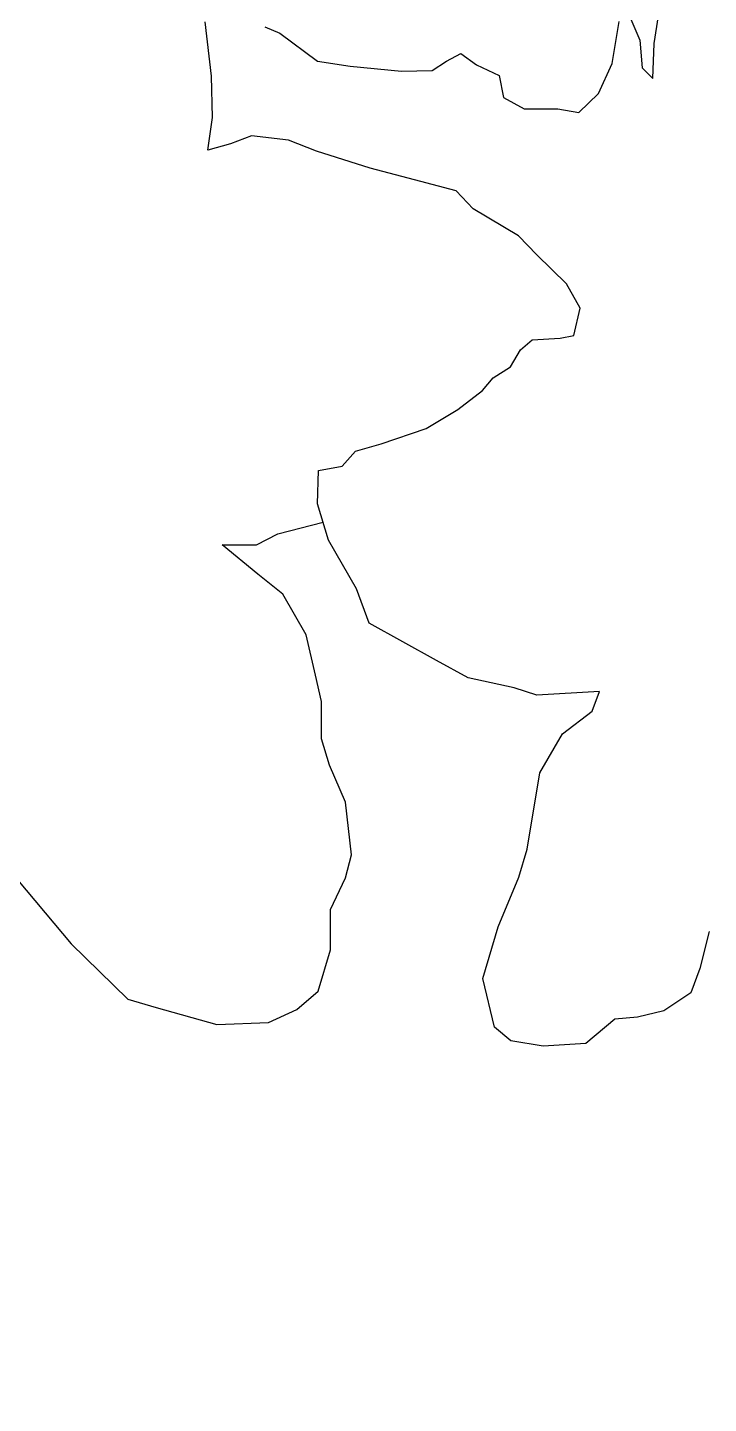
# Model space of a CAD drawing. Header units: millimetres. Extents: x 603733 to 1211550, y 1310999 to 2622648.
# Drawn here: x 605897.298 to 605897.621, y 1311236.055 to 1311236.708 of the extents above; entities that cross this region are included whole.
import ezdxf

# ---------------------------------------------------------------- set-up
doc = ezdxf.new("R2010")
doc.units = ezdxf.units.MM
doc.layers.add('elenarbi-free_blocks', color=7, linetype='Continuous')

# ---------------------------------------------------------------- blocks, each defined once
blk = doc.blocks.new('A$C69433AA9')
at = {"layer": 'elenarbi-free_blocks', "color": 211}
for points in [[(17.899, 8.264), (17.833, 7.994), (17.767, 7.817), (17.569, 7.685), (17.378, 7.639), (17.213, 7.626), (17.002, 7.448), (16.692, 7.428), (16.455, 7.468), (16.336, 7.566), (16.251, 7.922), (16.363, 8.297), (16.514, 8.66), (16.574, 8.864), (16.666, 9.42), (16.831, 9.703), (17.048, 9.868), (17.101, 10.013), (16.646, 9.986), (16.481, 10.039), (16.145, 10.111), (15.914, 10.237), (15.425, 10.509), (15.333, 10.759), (15.128, 11.114), (15.049, 11.378), (15.056, 11.622), (15.227, 11.654), (15.326, 11.763), (15.511, 11.816), (15.84, 11.928), (16.071, 12.066), (16.249, 12.204), (16.328, 12.297), (16.453, 12.376), (16.526, 12.501), (16.612, 12.573), (16.816, 12.586), (16.915, 12.606), (16.915, 12.606), (16.961, 12.804), (16.862, 12.982), (16.645, 13.192), (16.513, 13.331), (16.182, 13.527), (16.057, 13.659), (15.754, 13.738), (15.431, 13.823), (15.042, 13.948), (14.837, 14.027), (14.567, 14.06), (14.415, 14.001), (14.251, 13.955), (14.251, 13.955), (14.283, 14.192), (14.277, 14.495), (14.231, 14.89)], [(14.664, 14.853), (14.775, 14.808), (15.048, 14.602), (15.287, 14.566), (15.66, 14.53), (15.884, 14.535), (15.987, 14.602), (16.091, 14.659), (16.205, 14.576), (16.371, 14.498), (16.403, 14.338), (16.553, 14.255), (16.799, 14.255), (16.95, 14.228), (17.095, 14.368), (17.194, 14.586), (17.246, 14.892)], [(17.287, 15.011), (17.396, 14.757), (17.412, 14.555), (17.489, 14.477), (17.5, 14.731), (17.531, 14.933)], [(12.8, 8.715), (13.255, 8.175), (13.668, 7.77), (13.874, 7.711), (14.316, 7.586), (14.692, 7.6), (14.899, 7.696), (15.054, 7.829), (15.142, 8.131), (15.142, 8.425), (15.253, 8.654), (15.297, 8.823), (15.253, 9.206), (15.136, 9.475), (15.077, 9.666), (15.077, 9.939), (15.033, 10.13), (14.967, 10.425), (14.797, 10.72), (14.613, 10.867), (14.355, 11.08), (14.605, 11.08), (14.76, 11.161), (15.089, 11.246)]]:
    blk.add_lwpolyline(points, dxfattribs=at)

msp = doc.modelspace()

# ---------------------------------------------------------------- hatches: boundary and pattern name
h = msp.add_hatch()
h.set_pattern_fill('AR-SAND', color=83, scale=0.434241, style=0)
h.set_pattern_definition([(37.5, (323163.0799, 768829.3631), (-0.0273542743, 0.836705131), [0, -0.6600457289, 0, -0.7382090389, 0, -0.7056409931]), (7.5, (323163.0799, 768829.3631), (0.768508918, 1.225490432), [0, -0.3560773011, 0, -0.5949096372, 0, -0.22797632084]), (327.5, (323162.54575, 768829.3631), (1.35228686516, 0.0024573909), [0, -0.21712030556, 0, -0.7816331, 0, -1.0204654361]), (317.5, (323162.5458, 768829.3631), (1.3053822539, 0.3811223737), [0, -0.1085601528, 0, -0.5124039211, 0, -0.586224825])])
h.paths.add_polyline_path([(605905.1006, 1311236.09345), (605894.74793, 1311236.09345), (605894.74793, 1311234.86229), (605905.1006, 1311234.86229)])

# ---------------------------------------------------------------- block references
at = {"xscale": 0.06513609165558591, "yscale": 0.06513609165558591, "zscale": 0.06513609165558591}
msp.add_blockref('A$C69433AA9', (605896.45532, 1311235.74073), dxfattribs=at)

doc.saveas('drawing.dxf')
